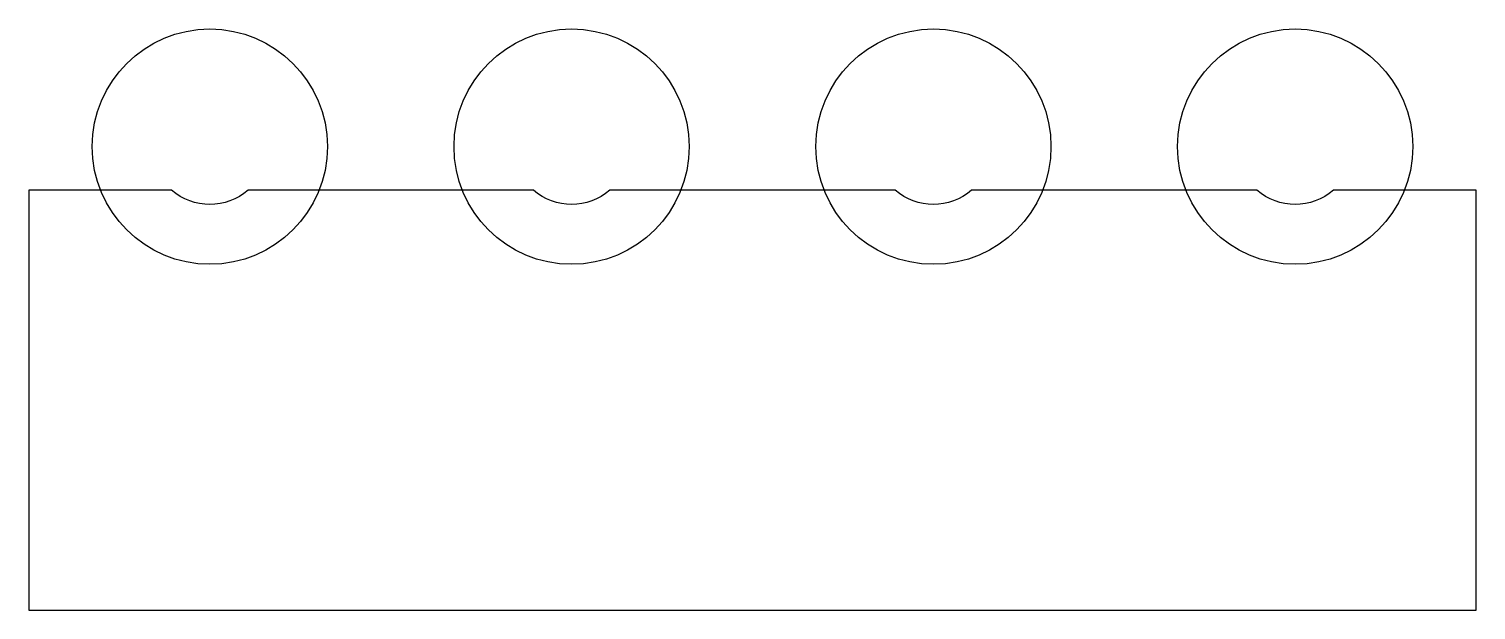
# Model space of a CAD drawing. Header units: millimetres. Extents: x -40 to 0, y -122 to -106.
import ezdxf

# ---------------------------------------------------------------- set-up
doc = ezdxf.new("R2010")
doc.units = ezdxf.units.MM
doc.layers.get('0').update_dxf_attribs({"linetype": 'CONTINUOUS'})

msp = doc.modelspace()

# ---------------------------------------------------------------- linework, layer by layer
msp.add_lwpolyline([(-23.942, -110.436, -0.377964), (-26.058, -110.436), (-33.942, -110.436, -0.377964), (-36.058, -110.436), (-40, -110.436), (-40, -122.036), (0, -122.036), (0, -110.436), (-3.942, -110.436, -0.377964), (-6.058, -110.436), (-13.942, -110.436, -0.377964), (-16.058, -110.436)], format="xyb", close=True)
for centre in [(-35, -109.236), (-25, -109.236), (-15, -109.236), (-5, -109.236)]:
    msp.add_circle(centre, 3.25)

doc.saveas('drawing.dxf')
